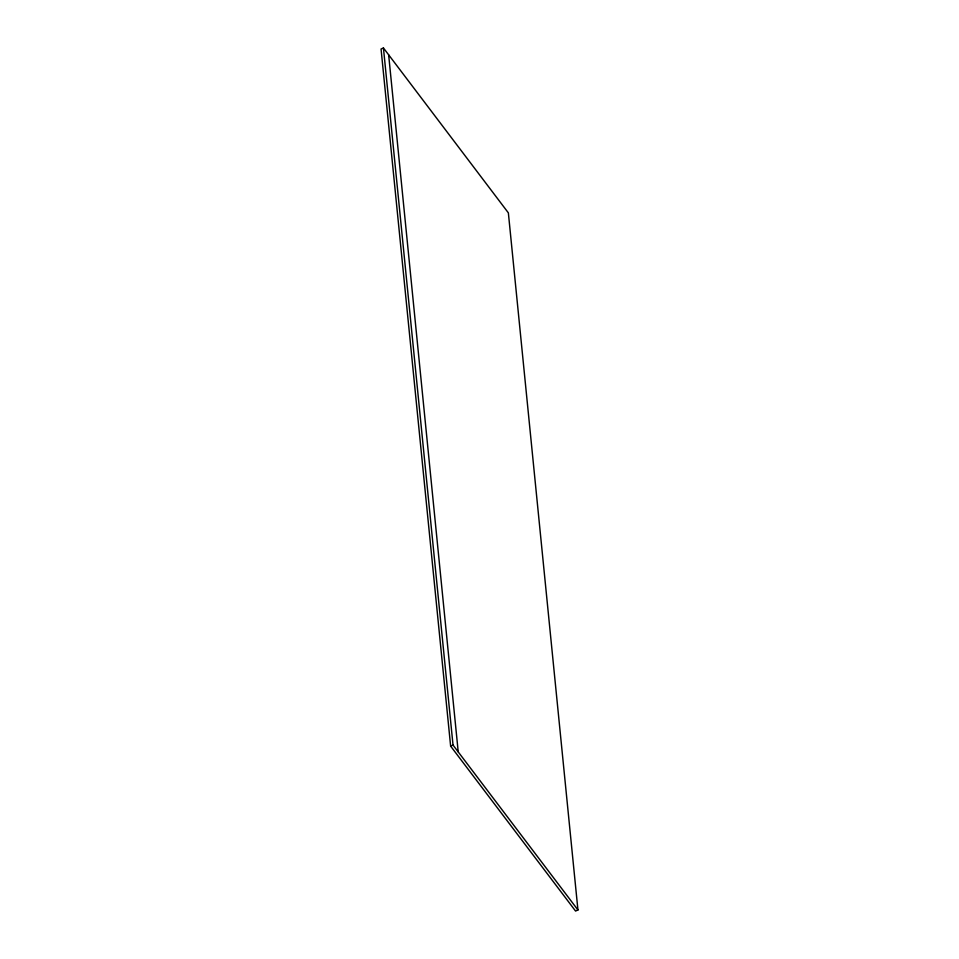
<?xml version="1.0" encoding="UTF-8"?>
<svg xmlns="http://www.w3.org/2000/svg" width="959" height="959" viewBox="0 0 959 959"><rect width="100%" height="100%" fill="white"/><g stroke="black" fill="none" stroke-linecap="round" stroke-linejoin="round"><path stroke-width="1.44" d="M383.444 47.95L381.059 49.029L450.634 746.126L575.556 911.05L577.941 909.971L508.366 212.874L383.444 47.95L453.02 745.047L577.941 909.971M450.634 746.126L453.02 745.047M388.647 54.819L458.222 751.916"/></g></svg>
